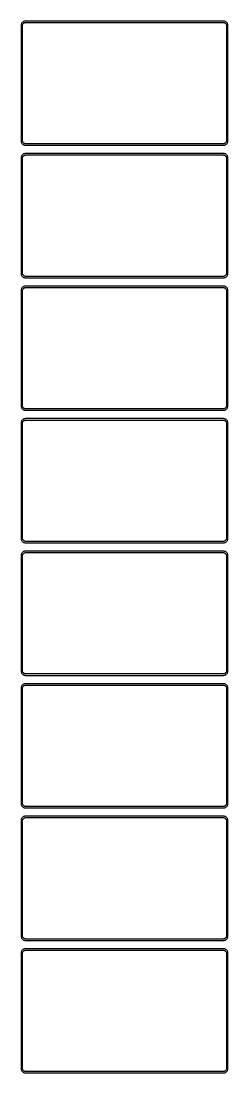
# Model space of a CAD drawing. Header units: metres. Extents: x -112 to 112, y 2093 to 4243.
# Drawn here: x -112 to 112, y 3101 to 4243 of the extents above; entities that cross this region are included whole.
import ezdxf

# ---------------------------------------------------------------- set-up
doc = ezdxf.new("R2010")
doc.units = ezdxf.units.M

msp = doc.modelspace()

# ---------------------------------------------------------------- linework, layer by layer
for p, q in [((-111.882, 4240.91), (-112.149, 4240.34)), ((-111.545, 4241.44), (-111.882, 4240.91)), ((-111.145, 4241.92), (-111.545, 4241.44)), ((-110.687, 4242.35), (-111.145, 4241.92)), ((-110.179, 4242.72), (-110.687, 4242.35)), ((-110.236, 4240.35), (-109.916, 4240.74)), ((-109.629, 4243.02), (-110.179, 4242.72)), ((-109.916, 4240.74), (-109.55, 4241.08)), ((-109.045, 4243.26), (-109.629, 4243.02)), ((-109.55, 4241.08), (-109.143, 4241.38)), ((-109.143, 4241.38), (-108.703, 4241.62)), ((-108.437, 4243.41), (-109.045, 4243.26)), ((-108.703, 4241.62), (-108.236, 4241.8)), ((-107.814, 4243.49), (-108.437, 4243.41)), ((-108.236, 4241.8), (-107.75, 4241.93)), ((107.814, 4243.49), (-107.814, 4243.49)), ((-107.75, 4241.93), (-107.251, 4241.99)), ((-107.251, 4241.99), (107.251, 4241.99)), ((107.251, 4241.99), (107.75, 4241.93)), ((107.75, 4241.93), (108.236, 4241.8)), ((108.437, 4243.41), (107.814, 4243.49)), ((108.236, 4241.8), (108.703, 4241.62)), ((109.045, 4243.26), (108.437, 4243.41)), ((108.703, 4241.62), (109.143, 4241.38)), ((109.629, 4243.02), (109.045, 4243.26)), ((109.143, 4241.38), (109.55, 4241.08)), ((109.55, 4241.08), (109.916, 4240.74)), ((110.179, 4242.72), (109.629, 4243.02)), ((109.916, 4240.74), (110.236, 4240.35)), ((110.687, 4242.35), (110.179, 4242.72)), ((111.145, 4241.92), (110.687, 4242.35)), ((111.545, 4241.44), (111.145, 4241.92)), ((111.882, 4240.91), (111.545, 4241.44)), ((112.149, 4240.34), (111.882, 4240.91)), ((-112.461, 4239.13), (-112.5, 4238.5)), ((-112.5, 4238.5), (-112.5, 4113.5)), ((-112.343, 4239.74), (-112.461, 4239.13)), ((-112.149, 4240.34), (-112.343, 4239.74)), ((-111, 4238), (-110.968, 4238.5)), ((-111, 4114), (-111, 4238)), ((-110.968, 4238.5), (-110.874, 4238.99)), ((-110.874, 4238.99), (-110.719, 4239.47)), ((-110.719, 4239.47), (-110.505, 4239.93)), ((-110.505, 4239.93), (-110.236, 4240.35)), ((110.236, 4240.35), (110.505, 4239.93)), ((110.505, 4239.93), (110.719, 4239.47)), ((110.719, 4239.47), (110.874, 4238.99)), ((110.874, 4238.99), (110.968, 4238.5)), ((110.968, 4238.5), (111, 4238)), ((111, 4238), (111, 4114)), ((112.343, 4239.74), (112.149, 4240.34)), ((112.461, 4239.13), (112.343, 4239.74)), ((112.5, 4238.5), (112.461, 4239.13)), ((112.5, 4113.5), (112.5, 4238.5)), ((-112.5, 4113.5), (-112.461, 4112.87)), ((-112.461, 4112.87), (-112.343, 4112.26)), ((-112.343, 4112.26), (-112.149, 4111.66)), ((-112.149, 4111.66), (-111.882, 4111.09)), ((-111.882, 4111.09), (-111.545, 4110.56)), ((-111.545, 4110.56), (-111.145, 4110.08)), ((-111.145, 4110.08), (-110.687, 4109.65)), ((-110.968, 4113.5), (-111, 4114)), ((-110.874, 4113.01), (-110.968, 4113.5)), ((-110.719, 4112.53), (-110.874, 4113.01)), ((-110.505, 4112.07), (-110.719, 4112.53)), ((-110.687, 4109.65), (-110.179, 4109.28)), ((-110.236, 4111.65), (-110.505, 4112.07)), ((-109.916, 4111.26), (-110.236, 4111.65)), ((-110.179, 4109.28), (-109.629, 4108.98)), ((-109.55, 4110.92), (-109.916, 4111.26)), ((-109.629, 4108.98), (-109.045, 4108.74)), ((-109.143, 4110.62), (-109.55, 4110.92)), ((-108.703, 4110.38), (-109.143, 4110.62)), ((-109.045, 4108.74), (-108.437, 4108.59)), ((-108.236, 4110.2), (-108.703, 4110.38)), ((-108.437, 4108.59), (-107.814, 4108.51)), ((-107.75, 4110.07), (-108.236, 4110.2)), ((-107.814, 4108.51), (107.814, 4108.51)), ((-107.251, 4110.01), (-107.75, 4110.07)), ((107.251, 4110.01), (-107.251, 4110.01)), ((107.75, 4110.07), (107.251, 4110.01)), ((108.236, 4110.2), (107.75, 4110.07)), ((107.814, 4108.51), (108.437, 4108.59)), ((108.703, 4110.38), (108.236, 4110.2)), ((108.437, 4108.59), (109.045, 4108.74)), ((109.143, 4110.62), (108.703, 4110.38)), ((109.045, 4108.74), (109.629, 4108.98)), ((109.55, 4110.92), (109.143, 4110.62)), ((109.916, 4111.26), (109.55, 4110.92)), ((109.629, 4108.98), (110.179, 4109.28)), ((110.236, 4111.65), (109.916, 4111.26)), ((110.179, 4109.28), (110.687, 4109.65)), ((110.505, 4112.07), (110.236, 4111.65)), ((110.719, 4112.53), (110.505, 4112.07)), ((110.687, 4109.65), (111.145, 4110.08)), ((110.874, 4113.01), (110.719, 4112.53)), ((110.968, 4113.5), (110.874, 4113.01)), ((111, 4114), (110.968, 4113.5)), ((111.145, 4110.08), (111.545, 4110.56)), ((111.545, 4110.56), (111.882, 4111.09)), ((111.882, 4111.09), (112.149, 4111.66)), ((112.149, 4111.66), (112.343, 4112.26)), ((112.343, 4112.26), (112.461, 4112.87)), ((112.461, 4112.87), (112.5, 4113.5)), ((-112.461, 4095.13), (-112.5, 4094.5)), ((-112.5, 4094.5), (-112.5, 3969.5)), ((-112.343, 4095.74), (-112.461, 4095.13)), ((-112.149, 4096.34), (-112.343, 4095.74)), ((-111.882, 4096.91), (-112.149, 4096.34)), ((-111.545, 4097.44), (-111.882, 4096.91)), ((-111.145, 4097.92), (-111.545, 4097.44)), ((-110.687, 4098.35), (-111.145, 4097.92)), ((-111, 4094), (-110.968, 4094.5)), ((-111, 3970), (-111, 4094)), ((-110.968, 4094.5), (-110.874, 4094.99)), ((-110.874, 4094.99), (-110.719, 4095.47)), ((-110.719, 4095.47), (-110.505, 4095.93)), ((-110.179, 4098.72), (-110.687, 4098.35)), ((-110.505, 4095.93), (-110.236, 4096.35)), ((-110.236, 4096.35), (-109.916, 4096.74)), ((-109.629, 4099.02), (-110.179, 4098.72)), ((-109.916, 4096.74), (-109.55, 4097.08)), ((-109.045, 4099.26), (-109.629, 4099.02)), ((-109.55, 4097.08), (-109.143, 4097.38)), ((-109.143, 4097.38), (-108.703, 4097.62)), ((-108.437, 4099.41), (-109.045, 4099.26)), ((-108.703, 4097.62), (-108.236, 4097.8)), ((-107.814, 4099.49), (-108.437, 4099.41)), ((-108.236, 4097.8), (-107.75, 4097.93)), ((107.814, 4099.49), (-107.814, 4099.49)), ((-107.75, 4097.93), (-107.251, 4097.99)), ((-107.251, 4097.99), (107.251, 4097.99)), ((107.251, 4097.99), (107.75, 4097.93)), ((107.75, 4097.93), (108.236, 4097.8)), ((108.437, 4099.41), (107.814, 4099.49)), ((108.236, 4097.8), (108.703, 4097.62)), ((109.045, 4099.26), (108.437, 4099.41)), ((108.703, 4097.62), (109.143, 4097.38)), ((109.629, 4099.02), (109.045, 4099.26)), ((109.143, 4097.38), (109.55, 4097.08)), ((109.55, 4097.08), (109.916, 4096.74)), ((110.179, 4098.72), (109.629, 4099.02)), ((109.916, 4096.74), (110.236, 4096.35)), ((110.687, 4098.35), (110.179, 4098.72)), ((110.236, 4096.35), (110.505, 4095.93)), ((110.505, 4095.93), (110.719, 4095.47)), ((111.145, 4097.92), (110.687, 4098.35)), ((110.719, 4095.47), (110.874, 4094.99)), ((110.874, 4094.99), (110.968, 4094.5)), ((110.968, 4094.5), (111, 4094)), ((111, 4094), (111, 3970)), ((111.545, 4097.44), (111.145, 4097.92)), ((111.882, 4096.91), (111.545, 4097.44)), ((112.149, 4096.34), (111.882, 4096.91)), ((112.343, 4095.74), (112.149, 4096.34)), ((112.461, 4095.13), (112.343, 4095.74)), ((112.5, 4094.5), (112.461, 4095.13)), ((112.5, 3969.5), (112.5, 4094.5)), ((-112.5, 3969.5), (-112.461, 3968.87)), ((-112.461, 3968.87), (-112.343, 3968.26)), ((-112.343, 3968.26), (-112.149, 3967.66)), ((-112.149, 3967.66), (-111.882, 3967.09)), ((-111.882, 3967.09), (-111.545, 3966.56)), ((-111.545, 3966.56), (-111.145, 3966.08)), ((-110.968, 3969.5), (-111, 3970)), ((-110.874, 3969.01), (-110.968, 3969.5)), ((-110.719, 3968.53), (-110.874, 3969.01)), ((-110.505, 3968.07), (-110.719, 3968.53)), ((-110.236, 3967.65), (-110.505, 3968.07)), ((-109.916, 3967.26), (-110.236, 3967.65)), ((-109.55, 3966.92), (-109.916, 3967.26)), ((-109.143, 3966.62), (-109.55, 3966.92)), ((-108.703, 3966.38), (-109.143, 3966.62)), ((-108.236, 3966.2), (-108.703, 3966.38)), ((-107.75, 3966.07), (-108.236, 3966.2)), ((108.236, 3966.2), (107.75, 3966.07)), ((108.703, 3966.38), (108.236, 3966.2)), ((109.143, 3966.62), (108.703, 3966.38)), ((109.55, 3966.92), (109.143, 3966.62)), ((109.916, 3967.26), (109.55, 3966.92)), ((110.236, 3967.65), (109.916, 3967.26)), ((110.505, 3968.07), (110.236, 3967.65)), ((110.719, 3968.53), (110.505, 3968.07)), ((110.874, 3969.01), (110.719, 3968.53)), ((110.968, 3969.5), (110.874, 3969.01)), ((111, 3970), (110.968, 3969.5)), ((111.145, 3966.08), (111.545, 3966.56)), ((111.545, 3966.56), (111.882, 3967.09)), ((111.882, 3967.09), (112.149, 3967.66)), ((112.149, 3967.66), (112.343, 3968.26)), ((112.343, 3968.26), (112.461, 3968.87)), ((112.461, 3968.87), (112.5, 3969.5)), ((-111.145, 3966.08), (-110.687, 3965.65)), ((-110.687, 3965.65), (-110.179, 3965.28)), ((-110.179, 3954.72), (-110.687, 3954.35)), ((-110.179, 3965.28), (-109.629, 3964.98)), ((-109.629, 3955.02), (-110.179, 3954.72)), ((-109.629, 3964.98), (-109.045, 3964.74)), ((-109.045, 3955.26), (-109.629, 3955.02)), ((-109.045, 3964.74), (-108.437, 3964.59)), ((-108.437, 3955.41), (-109.045, 3955.26)), ((-108.437, 3964.59), (-107.814, 3964.51)), ((-107.814, 3955.49), (-108.437, 3955.41)), ((-107.814, 3964.51), (107.814, 3964.51)), ((107.814, 3955.49), (-107.814, 3955.49)), ((-107.251, 3966.01), (-107.75, 3966.07)), ((107.251, 3966.01), (-107.251, 3966.01)), ((107.75, 3966.07), (107.251, 3966.01)), ((107.814, 3964.51), (108.437, 3964.59)), ((108.437, 3955.41), (107.814, 3955.49)), ((108.437, 3964.59), (109.045, 3964.74)), ((109.045, 3955.26), (108.437, 3955.41)), ((109.045, 3964.74), (109.629, 3964.98)), ((109.629, 3955.02), (109.045, 3955.26)), ((109.629, 3964.98), (110.179, 3965.28)), ((110.179, 3954.72), (109.629, 3955.02)), ((110.179, 3965.28), (110.687, 3965.65)), ((110.687, 3954.35), (110.179, 3954.72)), ((110.687, 3965.65), (111.145, 3966.08)), ((-112.461, 3951.13), (-112.5, 3950.5)), ((-112.5, 3950.5), (-112.5, 3825.5)), ((-112.343, 3951.74), (-112.461, 3951.13)), ((-112.149, 3952.34), (-112.343, 3951.74)), ((-111.882, 3952.91), (-112.149, 3952.34)), ((-111.545, 3953.44), (-111.882, 3952.91)), ((-111.145, 3953.92), (-111.545, 3953.44)), ((-110.687, 3954.35), (-111.145, 3953.92)), ((-111, 3950), (-110.968, 3950.5)), ((-111, 3826), (-111, 3950)), ((-110.968, 3950.5), (-110.874, 3950.99)), ((-110.874, 3950.99), (-110.719, 3951.47)), ((-110.719, 3951.47), (-110.505, 3951.93)), ((-110.505, 3951.93), (-110.236, 3952.35)), ((-110.236, 3952.35), (-109.916, 3952.74)), ((-109.916, 3952.74), (-109.55, 3953.08)), ((-109.55, 3953.08), (-109.143, 3953.38)), ((-109.143, 3953.38), (-108.703, 3953.62)), ((-108.703, 3953.62), (-108.236, 3953.8)), ((-108.236, 3953.8), (-107.75, 3953.93)), ((-107.75, 3953.93), (-107.251, 3953.99)), ((-107.251, 3953.99), (107.251, 3953.99)), ((107.251, 3953.99), (107.75, 3953.93)), ((107.75, 3953.93), (108.236, 3953.8)), ((108.236, 3953.8), (108.703, 3953.62)), ((108.703, 3953.62), (109.143, 3953.38)), ((109.143, 3953.38), (109.55, 3953.08)), ((109.55, 3953.08), (109.916, 3952.74)), ((109.916, 3952.74), (110.236, 3952.35)), ((110.236, 3952.35), (110.505, 3951.93)), ((110.505, 3951.93), (110.719, 3951.47)), ((111.145, 3953.92), (110.687, 3954.35)), ((110.719, 3951.47), (110.874, 3950.99)), ((110.874, 3950.99), (110.968, 3950.5)), ((110.968, 3950.5), (111, 3950)), ((111, 3950), (111, 3826)), ((111.545, 3953.44), (111.145, 3953.92)), ((111.882, 3952.91), (111.545, 3953.44)), ((112.149, 3952.34), (111.882, 3952.91)), ((112.343, 3951.74), (112.149, 3952.34)), ((112.461, 3951.13), (112.343, 3951.74)), ((112.5, 3950.5), (112.461, 3951.13)), ((112.5, 3825.5), (112.5, 3950.5)), ((-112.5, 3825.5), (-112.461, 3824.87)), ((-112.461, 3824.87), (-112.343, 3824.26)), ((-112.343, 3824.26), (-112.149, 3823.66)), ((-112.149, 3823.66), (-111.882, 3823.09)), ((-111.882, 3823.09), (-111.545, 3822.56)), ((-111.545, 3822.56), (-111.145, 3822.08)), ((-111.145, 3822.08), (-110.687, 3821.65)), ((-110.968, 3825.5), (-111, 3826)), ((-110.874, 3825.01), (-110.968, 3825.5)), ((-110.719, 3824.53), (-110.874, 3825.01)), ((-110.505, 3824.07), (-110.719, 3824.53)), ((-110.687, 3821.65), (-110.179, 3821.28)), ((-110.236, 3823.65), (-110.505, 3824.07)), ((-109.916, 3823.26), (-110.236, 3823.65)), ((-110.179, 3821.28), (-109.629, 3820.98)), ((-109.55, 3822.92), (-109.916, 3823.26)), ((-109.629, 3820.98), (-109.045, 3820.74)), ((-109.143, 3822.62), (-109.55, 3822.92)), ((-108.703, 3822.38), (-109.143, 3822.62)), ((-109.045, 3820.74), (-108.437, 3820.59)), ((-108.236, 3822.2), (-108.703, 3822.38)), ((-108.437, 3820.59), (-107.814, 3820.51)), ((-107.75, 3822.07), (-108.236, 3822.2)), ((-107.814, 3820.51), (107.814, 3820.51)), ((-107.251, 3822.01), (-107.75, 3822.07)), ((107.251, 3822.01), (-107.251, 3822.01)), ((107.75, 3822.07), (107.251, 3822.01)), ((108.236, 3822.2), (107.75, 3822.07)), ((107.814, 3820.51), (108.437, 3820.59)), ((108.703, 3822.38), (108.236, 3822.2)), ((108.437, 3820.59), (109.045, 3820.74)), ((109.143, 3822.62), (108.703, 3822.38)), ((109.045, 3820.74), (109.629, 3820.98)), ((109.55, 3822.92), (109.143, 3822.62)), ((109.916, 3823.26), (109.55, 3822.92)), ((109.629, 3820.98), (110.179, 3821.28)), ((110.236, 3823.65), (109.916, 3823.26)), ((110.179, 3821.28), (110.687, 3821.65)), ((110.505, 3824.07), (110.236, 3823.65)), ((110.719, 3824.53), (110.505, 3824.07)), ((110.687, 3821.65), (111.145, 3822.08)), ((110.874, 3825.01), (110.719, 3824.53)), ((110.968, 3825.5), (110.874, 3825.01)), ((111, 3826), (110.968, 3825.5)), ((111.145, 3822.08), (111.545, 3822.56)), ((111.545, 3822.56), (111.882, 3823.09)), ((111.882, 3823.09), (112.149, 3823.66)), ((112.149, 3823.66), (112.343, 3824.26)), ((112.343, 3824.26), (112.461, 3824.87)), ((112.461, 3824.87), (112.5, 3825.5)), ((-112.461, 3807.13), (-112.5, 3806.5)), ((-112.5, 3806.5), (-112.5, 3681.5)), ((-112.343, 3807.74), (-112.461, 3807.13)), ((-112.149, 3808.34), (-112.343, 3807.74)), ((-111.882, 3808.91), (-112.149, 3808.34)), ((-111.545, 3809.44), (-111.882, 3808.91)), ((-111.145, 3809.92), (-111.545, 3809.44)), ((-110.687, 3810.35), (-111.145, 3809.92)), ((-111, 3806), (-110.968, 3806.5)), ((-110.968, 3806.5), (-110.874, 3806.99)), ((-110.874, 3806.99), (-110.719, 3807.47)), ((-110.719, 3807.47), (-110.505, 3807.93)), ((-110.179, 3810.72), (-110.687, 3810.35)), ((-110.505, 3807.93), (-110.236, 3808.35)), ((-110.236, 3808.35), (-109.916, 3808.74)), ((-109.629, 3811.02), (-110.179, 3810.72)), ((-109.916, 3808.74), (-109.55, 3809.08)), ((-109.045, 3811.26), (-109.629, 3811.02)), ((-109.55, 3809.08), (-109.143, 3809.38)), ((-109.143, 3809.38), (-108.703, 3809.62)), ((-108.437, 3811.41), (-109.045, 3811.26)), ((-108.703, 3809.62), (-108.236, 3809.8)), ((-107.814, 3811.49), (-108.437, 3811.41)), ((-108.236, 3809.8), (-107.75, 3809.93)), ((107.814, 3811.49), (-107.814, 3811.49)), ((-107.75, 3809.93), (-107.251, 3809.99)), ((-107.251, 3809.99), (107.251, 3809.99)), ((107.251, 3809.99), (107.75, 3809.93)), ((107.75, 3809.93), (108.236, 3809.8)), ((108.437, 3811.41), (107.814, 3811.49)), ((108.236, 3809.8), (108.703, 3809.62)), ((109.045, 3811.26), (108.437, 3811.41)), ((108.703, 3809.62), (109.143, 3809.38)), ((109.629, 3811.02), (109.045, 3811.26)), ((109.143, 3809.38), (109.55, 3809.08)), ((109.55, 3809.08), (109.916, 3808.74)), ((110.179, 3810.72), (109.629, 3811.02)), ((109.916, 3808.74), (110.236, 3808.35)), ((110.687, 3810.35), (110.179, 3810.72)), ((110.236, 3808.35), (110.505, 3807.93)), ((110.505, 3807.93), (110.719, 3807.47)), ((111.145, 3809.92), (110.687, 3810.35)), ((110.719, 3807.47), (110.874, 3806.99)), ((110.874, 3806.99), (110.968, 3806.5)), ((110.968, 3806.5), (111, 3806)), ((111.545, 3809.44), (111.145, 3809.92)), ((111.882, 3808.91), (111.545, 3809.44)), ((112.149, 3808.34), (111.882, 3808.91)), ((112.343, 3807.74), (112.149, 3808.34)), ((112.461, 3807.13), (112.343, 3807.74)), ((112.5, 3806.5), (112.461, 3807.13)), ((112.5, 3681.5), (112.5, 3806.5)), ((-111, 3682), (-111, 3806)), ((111, 3806), (111, 3682)), ((-112.5, 3681.5), (-112.461, 3680.87)), ((-112.461, 3680.87), (-112.343, 3680.26)), ((-110.968, 3681.5), (-111, 3682)), ((-110.874, 3681.01), (-110.968, 3681.5)), ((-110.719, 3680.53), (-110.874, 3681.01)), ((-110.505, 3680.07), (-110.719, 3680.53)), ((110.719, 3680.53), (110.505, 3680.07)), ((110.874, 3681.01), (110.719, 3680.53)), ((110.968, 3681.5), (110.874, 3681.01)), ((111, 3682), (110.968, 3681.5)), ((112.343, 3680.26), (112.461, 3680.87)), ((112.461, 3680.87), (112.5, 3681.5)), ((-112.343, 3680.26), (-112.149, 3679.66)), ((-112.149, 3679.66), (-111.882, 3679.09)), ((-111.882, 3679.09), (-111.545, 3678.56)), ((-111.545, 3678.56), (-111.145, 3678.08)), ((-111.145, 3678.08), (-110.687, 3677.65)), ((-110.687, 3677.65), (-110.179, 3677.28)), ((-110.236, 3679.65), (-110.505, 3680.07)), ((-109.916, 3679.26), (-110.236, 3679.65)), ((-110.179, 3677.28), (-109.629, 3676.98)), ((-109.55, 3678.92), (-109.916, 3679.26)), ((-109.629, 3676.98), (-109.045, 3676.74)), ((-109.143, 3678.62), (-109.55, 3678.92)), ((-108.703, 3678.38), (-109.143, 3678.62)), ((-109.045, 3676.74), (-108.437, 3676.59)), ((-108.236, 3678.2), (-108.703, 3678.38)), ((-108.437, 3676.59), (-107.814, 3676.51)), ((-107.75, 3678.07), (-108.236, 3678.2)), ((-107.814, 3676.51), (107.814, 3676.51)), ((-107.251, 3678.01), (-107.75, 3678.07)), ((107.251, 3678.01), (-107.251, 3678.01)), ((107.75, 3678.07), (107.251, 3678.01)), ((108.236, 3678.2), (107.75, 3678.07)), ((107.814, 3676.51), (108.437, 3676.59)), ((108.703, 3678.38), (108.236, 3678.2)), ((108.437, 3676.59), (109.045, 3676.74)), ((109.143, 3678.62), (108.703, 3678.38)), ((109.045, 3676.74), (109.629, 3676.98)), ((109.55, 3678.92), (109.143, 3678.62)), ((109.916, 3679.26), (109.55, 3678.92)), ((109.629, 3676.98), (110.179, 3677.28)), ((110.236, 3679.65), (109.916, 3679.26)), ((110.179, 3677.28), (110.687, 3677.65)), ((110.505, 3680.07), (110.236, 3679.65)), ((110.687, 3677.65), (111.145, 3678.08)), ((111.145, 3678.08), (111.545, 3678.56)), ((111.545, 3678.56), (111.882, 3679.09)), ((111.882, 3679.09), (112.149, 3679.66)), ((112.149, 3679.66), (112.343, 3680.26)), ((-112.461, 3663.13), (-112.5, 3662.5)), ((-112.5, 3662.5), (-112.5, 3537.5)), ((-112.343, 3663.74), (-112.461, 3663.13)), ((-112.149, 3664.34), (-112.343, 3663.74)), ((-111.882, 3664.91), (-112.149, 3664.34)), ((-111.545, 3665.44), (-111.882, 3664.91)), ((-111.145, 3665.92), (-111.545, 3665.44)), ((-110.687, 3666.35), (-111.145, 3665.92)), ((-111, 3662), (-110.968, 3662.5)), ((-111, 3538), (-111, 3662)), ((-110.968, 3662.5), (-110.874, 3662.99)), ((-110.874, 3662.99), (-110.719, 3663.47)), ((-110.719, 3663.47), (-110.505, 3663.93)), ((-110.179, 3666.72), (-110.687, 3666.35)), ((-110.505, 3663.93), (-110.236, 3664.35)), ((-110.236, 3664.35), (-109.916, 3664.74)), ((-109.629, 3667.02), (-110.179, 3666.72)), ((-109.916, 3664.74), (-109.55, 3665.08)), ((-109.045, 3667.26), (-109.629, 3667.02)), ((-109.55, 3665.08), (-109.143, 3665.38)), ((-109.143, 3665.38), (-108.703, 3665.62)), ((-108.437, 3667.41), (-109.045, 3667.26)), ((-108.703, 3665.62), (-108.236, 3665.8)), ((-107.814, 3667.49), (-108.437, 3667.41)), ((-108.236, 3665.8), (-107.75, 3665.93)), ((107.814, 3667.49), (-107.814, 3667.49)), ((-107.75, 3665.93), (-107.251, 3665.99)), ((-107.251, 3665.99), (107.251, 3665.99)), ((107.251, 3665.99), (107.75, 3665.93)), ((107.75, 3665.93), (108.236, 3665.8)), ((108.437, 3667.41), (107.814, 3667.49)), ((108.236, 3665.8), (108.703, 3665.62)), ((109.045, 3667.26), (108.437, 3667.41)), ((108.703, 3665.62), (109.143, 3665.38)), ((109.629, 3667.02), (109.045, 3667.26)), ((109.143, 3665.38), (109.55, 3665.08)), ((109.55, 3665.08), (109.916, 3664.74)), ((110.179, 3666.72), (109.629, 3667.02)), ((109.916, 3664.74), (110.236, 3664.35)), ((110.687, 3666.35), (110.179, 3666.72)), ((110.236, 3664.35), (110.505, 3663.93)), ((110.505, 3663.93), (110.719, 3663.47)), ((111.145, 3665.92), (110.687, 3666.35)), ((110.719, 3663.47), (110.874, 3662.99)), ((110.874, 3662.99), (110.968, 3662.5)), ((110.968, 3662.5), (111, 3662)), ((111, 3662), (111, 3538)), ((111.545, 3665.44), (111.145, 3665.92)), ((111.882, 3664.91), (111.545, 3665.44)), ((112.149, 3664.34), (111.882, 3664.91)), ((112.343, 3663.74), (112.149, 3664.34)), ((112.461, 3663.13), (112.343, 3663.74)), ((112.5, 3662.5), (112.461, 3663.13)), ((112.5, 3537.5), (112.5, 3662.5)), ((-112.5, 3537.5), (-112.461, 3536.87)), ((-112.461, 3536.87), (-112.343, 3536.26)), ((-112.343, 3536.26), (-112.149, 3535.66)), ((-112.149, 3535.66), (-111.882, 3535.09)), ((-111.882, 3535.09), (-111.545, 3534.56)), ((-111.545, 3534.56), (-111.145, 3534.08)), ((-111.145, 3534.08), (-110.687, 3533.65)), ((-110.968, 3537.5), (-111, 3538)), ((-110.874, 3537.01), (-110.968, 3537.5)), ((-110.719, 3536.53), (-110.874, 3537.01)), ((-110.505, 3536.07), (-110.719, 3536.53)), ((-110.687, 3533.65), (-110.179, 3533.28)), ((-110.236, 3535.65), (-110.505, 3536.07)), ((-109.916, 3535.26), (-110.236, 3535.65)), ((-110.179, 3533.28), (-109.629, 3532.98)), ((-109.55, 3534.92), (-109.916, 3535.26)), ((-109.629, 3532.98), (-109.045, 3532.74)), ((-109.143, 3534.62), (-109.55, 3534.92)), ((-108.703, 3534.38), (-109.143, 3534.62)), ((-109.045, 3532.74), (-108.437, 3532.59)), ((-108.236, 3534.2), (-108.703, 3534.38)), ((-108.437, 3532.59), (-107.814, 3532.51)), ((-107.75, 3534.07), (-108.236, 3534.2)), ((-107.814, 3532.51), (107.814, 3532.51)), ((-107.251, 3534.01), (-107.75, 3534.07)), ((107.251, 3534.01), (-107.251, 3534.01)), ((107.75, 3534.07), (107.251, 3534.01)), ((108.236, 3534.2), (107.75, 3534.07)), ((107.814, 3532.51), (108.437, 3532.59)), ((108.703, 3534.38), (108.236, 3534.2)), ((108.437, 3532.59), (109.045, 3532.74)), ((109.143, 3534.62), (108.703, 3534.38)), ((109.045, 3532.74), (109.629, 3532.98)), ((109.55, 3534.92), (109.143, 3534.62)), ((109.916, 3535.26), (109.55, 3534.92)), ((109.629, 3532.98), (110.179, 3533.28)), ((110.236, 3535.65), (109.916, 3535.26)), ((110.179, 3533.28), (110.687, 3533.65)), ((110.505, 3536.07), (110.236, 3535.65)), ((110.719, 3536.53), (110.505, 3536.07)), ((110.687, 3533.65), (111.145, 3534.08)), ((110.874, 3537.01), (110.719, 3536.53)), ((110.968, 3537.5), (110.874, 3537.01)), ((111, 3538), (110.968, 3537.5)), ((111.145, 3534.08), (111.545, 3534.56)), ((111.545, 3534.56), (111.882, 3535.09)), ((111.882, 3535.09), (112.149, 3535.66)), ((112.149, 3535.66), (112.343, 3536.26)), ((112.343, 3536.26), (112.461, 3536.87)), ((112.461, 3536.87), (112.5, 3537.5)), ((-111.882, 3520.91), (-112.149, 3520.34)), ((-111.545, 3521.44), (-111.882, 3520.91)), ((-111.145, 3521.92), (-111.545, 3521.44)), ((-110.687, 3522.35), (-111.145, 3521.92)), ((-110.179, 3522.72), (-110.687, 3522.35)), ((-110.236, 3520.35), (-109.916, 3520.74)), ((-109.629, 3523.02), (-110.179, 3522.72)), ((-109.916, 3520.74), (-109.55, 3521.08)), ((-109.045, 3523.26), (-109.629, 3523.02)), ((-109.55, 3521.08), (-109.143, 3521.38)), ((-109.143, 3521.38), (-108.703, 3521.62)), ((-108.437, 3523.41), (-109.045, 3523.26)), ((-108.703, 3521.62), (-108.236, 3521.8)), ((-107.814, 3523.49), (-108.437, 3523.41)), ((-108.236, 3521.8), (-107.75, 3521.93)), ((107.814, 3523.49), (-107.814, 3523.49)), ((-107.75, 3521.93), (-107.251, 3521.99)), ((-107.251, 3521.99), (107.251, 3521.99)), ((107.251, 3521.99), (107.75, 3521.93)), ((107.75, 3521.93), (108.236, 3521.8)), ((108.437, 3523.41), (107.814, 3523.49)), ((108.236, 3521.8), (108.703, 3521.62)), ((109.045, 3523.26), (108.437, 3523.41)), ((108.703, 3521.62), (109.143, 3521.38)), ((109.629, 3523.02), (109.045, 3523.26)), ((109.143, 3521.38), (109.55, 3521.08)), ((109.55, 3521.08), (109.916, 3520.74)), ((110.179, 3522.72), (109.629, 3523.02)), ((109.916, 3520.74), (110.236, 3520.35)), ((110.687, 3522.35), (110.179, 3522.72)), ((111.145, 3521.92), (110.687, 3522.35)), ((111.545, 3521.44), (111.145, 3521.92)), ((111.882, 3520.91), (111.545, 3521.44)), ((112.149, 3520.34), (111.882, 3520.91)), ((-112.461, 3519.13), (-112.5, 3518.5)), ((-112.5, 3518.5), (-112.5, 3393.5)), ((-112.343, 3519.74), (-112.461, 3519.13)), ((-112.149, 3520.34), (-112.343, 3519.74)), ((-111, 3518), (-110.968, 3518.5)), ((-111, 3394), (-111, 3518)), ((-110.968, 3518.5), (-110.874, 3518.99)), ((-110.874, 3518.99), (-110.719, 3519.47)), ((-110.719, 3519.47), (-110.505, 3519.93)), ((-110.505, 3519.93), (-110.236, 3520.35)), ((110.236, 3520.35), (110.505, 3519.93)), ((110.505, 3519.93), (110.719, 3519.47)), ((110.719, 3519.47), (110.874, 3518.99)), ((110.874, 3518.99), (110.968, 3518.5)), ((110.968, 3518.5), (111, 3518)), ((111, 3518), (111, 3394)), ((112.343, 3519.74), (112.149, 3520.34)), ((112.461, 3519.13), (112.343, 3519.74)), ((112.5, 3518.5), (112.461, 3519.13)), ((112.5, 3393.5), (112.5, 3518.5)), ((-112.5, 3393.5), (-112.461, 3392.87)), ((-112.461, 3392.87), (-112.343, 3392.26)), ((-112.343, 3392.26), (-112.149, 3391.66)), ((-112.149, 3391.66), (-111.882, 3391.09)), ((-111.882, 3391.09), (-111.545, 3390.56)), ((-111.545, 3390.56), (-111.145, 3390.08)), ((-111.145, 3390.08), (-110.687, 3389.65)), ((-110.968, 3393.5), (-111, 3394)), ((-110.874, 3393.01), (-110.968, 3393.5)), ((-110.719, 3392.53), (-110.874, 3393.01)), ((-110.505, 3392.07), (-110.719, 3392.53)), ((-110.687, 3389.65), (-110.179, 3389.28)), ((-110.236, 3391.65), (-110.505, 3392.07)), ((-109.916, 3391.26), (-110.236, 3391.65)), ((-110.179, 3389.28), (-109.629, 3388.98)), ((-109.55, 3390.92), (-109.916, 3391.26)), ((-109.629, 3388.98), (-109.045, 3388.74)), ((-109.143, 3390.62), (-109.55, 3390.92)), ((-108.703, 3390.38), (-109.143, 3390.62)), ((-109.045, 3388.74), (-108.437, 3388.59)), ((-108.236, 3390.2), (-108.703, 3390.38)), ((-108.437, 3388.59), (-107.814, 3388.51)), ((-107.75, 3390.07), (-108.236, 3390.2)), ((-107.814, 3388.51), (107.814, 3388.51)), ((-107.251, 3390.01), (-107.75, 3390.07)), ((107.251, 3390.01), (-107.251, 3390.01)), ((107.75, 3390.07), (107.251, 3390.01)), ((108.236, 3390.2), (107.75, 3390.07)), ((107.814, 3388.51), (108.437, 3388.59)), ((108.703, 3390.38), (108.236, 3390.2)), ((108.437, 3388.59), (109.045, 3388.74)), ((109.143, 3390.62), (108.703, 3390.38)), ((109.045, 3388.74), (109.629, 3388.98)), ((109.55, 3390.92), (109.143, 3390.62)), ((109.916, 3391.26), (109.55, 3390.92)), ((109.629, 3388.98), (110.179, 3389.28)), ((110.236, 3391.65), (109.916, 3391.26)), ((110.179, 3389.28), (110.687, 3389.65)), ((110.505, 3392.07), (110.236, 3391.65)), ((110.719, 3392.53), (110.505, 3392.07)), ((110.687, 3389.65), (111.145, 3390.08)), ((110.874, 3393.01), (110.719, 3392.53)), ((110.968, 3393.5), (110.874, 3393.01)), ((111, 3394), (110.968, 3393.5)), ((111.145, 3390.08), (111.545, 3390.56)), ((111.545, 3390.56), (111.882, 3391.09)), ((111.882, 3391.09), (112.149, 3391.66)), ((112.149, 3391.66), (112.343, 3392.26)), ((112.343, 3392.26), (112.461, 3392.87)), ((112.461, 3392.87), (112.5, 3393.5)), ((-112.461, 3375.13), (-112.5, 3374.5)), ((-112.5, 3374.5), (-112.5, 3249.5)), ((-112.343, 3375.74), (-112.461, 3375.13)), ((-112.149, 3376.34), (-112.343, 3375.74)), ((-111.882, 3376.91), (-112.149, 3376.34)), ((-111.545, 3377.44), (-111.882, 3376.91)), ((-111.145, 3377.92), (-111.545, 3377.44)), ((-110.687, 3378.35), (-111.145, 3377.92)), ((-111, 3374), (-110.968, 3374.5)), ((-111, 3250), (-111, 3374)), ((-110.968, 3374.5), (-110.874, 3374.99)), ((-110.874, 3374.99), (-110.719, 3375.47)), ((-110.719, 3375.47), (-110.505, 3375.93)), ((-110.179, 3378.72), (-110.687, 3378.35)), ((-110.505, 3375.93), (-110.236, 3376.35)), ((-110.236, 3376.35), (-109.916, 3376.74)), ((-109.629, 3379.02), (-110.179, 3378.72)), ((-109.916, 3376.74), (-109.55, 3377.08)), ((-109.045, 3379.26), (-109.629, 3379.02)), ((-109.55, 3377.08), (-109.143, 3377.38)), ((-109.143, 3377.38), (-108.703, 3377.62)), ((-108.437, 3379.41), (-109.045, 3379.26)), ((-108.703, 3377.62), (-108.236, 3377.8)), ((-107.814, 3379.49), (-108.437, 3379.41)), ((-108.236, 3377.8), (-107.75, 3377.93)), ((107.814, 3379.49), (-107.814, 3379.49)), ((-107.75, 3377.93), (-107.251, 3377.99)), ((-107.251, 3377.99), (107.251, 3377.99)), ((107.251, 3377.99), (107.75, 3377.93)), ((107.75, 3377.93), (108.236, 3377.8)), ((108.437, 3379.41), (107.814, 3379.49)), ((108.236, 3377.8), (108.703, 3377.62)), ((109.045, 3379.26), (108.437, 3379.41)), ((108.703, 3377.62), (109.143, 3377.38)), ((109.629, 3379.02), (109.045, 3379.26)), ((109.143, 3377.38), (109.55, 3377.08)), ((109.55, 3377.08), (109.916, 3376.74)), ((110.179, 3378.72), (109.629, 3379.02)), ((109.916, 3376.74), (110.236, 3376.35)), ((110.687, 3378.35), (110.179, 3378.72)), ((110.236, 3376.35), (110.505, 3375.93)), ((110.505, 3375.93), (110.719, 3375.47)), ((111.145, 3377.92), (110.687, 3378.35)), ((110.719, 3375.47), (110.874, 3374.99)), ((110.874, 3374.99), (110.968, 3374.5)), ((110.968, 3374.5), (111, 3374)), ((111, 3374), (111, 3250)), ((111.545, 3377.44), (111.145, 3377.92)), ((111.882, 3376.91), (111.545, 3377.44)), ((112.149, 3376.34), (111.882, 3376.91)), ((112.343, 3375.74), (112.149, 3376.34)), ((112.461, 3375.13), (112.343, 3375.74)), ((112.5, 3374.5), (112.461, 3375.13)), ((112.5, 3249.5), (112.5, 3374.5)), ((-112.5, 3249.5), (-112.461, 3248.87)), ((-112.461, 3248.87), (-112.343, 3248.26)), ((-112.343, 3248.26), (-112.149, 3247.66)), ((-112.149, 3247.66), (-111.882, 3247.09)), ((-111.882, 3247.09), (-111.545, 3246.56)), ((-111.545, 3246.56), (-111.145, 3246.08)), ((-111.145, 3246.08), (-110.687, 3245.65)), ((-110.968, 3249.5), (-111, 3250)), ((-110.874, 3249.01), (-110.968, 3249.5)), ((-110.719, 3248.53), (-110.874, 3249.01)), ((-110.505, 3248.07), (-110.719, 3248.53)), ((-110.236, 3247.65), (-110.505, 3248.07)), ((-109.916, 3247.26), (-110.236, 3247.65)), ((-109.55, 3246.92), (-109.916, 3247.26)), ((-109.143, 3246.62), (-109.55, 3246.92)), ((-108.703, 3246.38), (-109.143, 3246.62)), ((-108.236, 3246.2), (-108.703, 3246.38)), ((-107.75, 3246.07), (-108.236, 3246.2)), ((-107.251, 3246.01), (-107.75, 3246.07)), ((107.75, 3246.07), (107.251, 3246.01)), ((108.236, 3246.2), (107.75, 3246.07)), ((108.703, 3246.38), (108.236, 3246.2)), ((109.143, 3246.62), (108.703, 3246.38)), ((109.55, 3246.92), (109.143, 3246.62)), ((109.916, 3247.26), (109.55, 3246.92)), ((110.236, 3247.65), (109.916, 3247.26)), ((110.505, 3248.07), (110.236, 3247.65)), ((110.719, 3248.53), (110.505, 3248.07)), ((110.687, 3245.65), (111.145, 3246.08)), ((110.874, 3249.01), (110.719, 3248.53)), ((110.968, 3249.5), (110.874, 3249.01)), ((111, 3250), (110.968, 3249.5)), ((111.145, 3246.08), (111.545, 3246.56)), ((111.545, 3246.56), (111.882, 3247.09)), ((111.882, 3247.09), (112.149, 3247.66)), ((112.149, 3247.66), (112.343, 3248.26)), ((112.343, 3248.26), (112.461, 3248.87)), ((112.461, 3248.87), (112.5, 3249.5)), ((-110.687, 3245.65), (-110.179, 3245.28)), ((-110.179, 3234.72), (-110.687, 3234.35)), ((-110.179, 3245.28), (-109.629, 3244.98)), ((-109.629, 3235.02), (-110.179, 3234.72)), ((-109.629, 3244.98), (-109.045, 3244.74)), ((-109.045, 3235.26), (-109.629, 3235.02)), ((-109.045, 3244.74), (-108.437, 3244.59)), ((-108.437, 3235.41), (-109.045, 3235.26)), ((-108.437, 3244.59), (-107.814, 3244.51)), ((-107.814, 3235.49), (-108.437, 3235.41)), ((-107.814, 3244.51), (107.814, 3244.51)), ((107.814, 3235.49), (-107.814, 3235.49)), ((107.251, 3246.01), (-107.251, 3246.01)), ((107.814, 3244.51), (108.437, 3244.59)), ((108.437, 3235.41), (107.814, 3235.49)), ((108.437, 3244.59), (109.045, 3244.74)), ((109.045, 3235.26), (108.437, 3235.41)), ((109.045, 3244.74), (109.629, 3244.98)), ((109.629, 3235.02), (109.045, 3235.26)), ((109.629, 3244.98), (110.179, 3245.28)), ((110.179, 3234.72), (109.629, 3235.02)), ((110.179, 3245.28), (110.687, 3245.65)), ((110.687, 3234.35), (110.179, 3234.72)), ((-112.461, 3231.13), (-112.5, 3230.5)), ((-112.5, 3230.5), (-112.5, 3105.5)), ((-112.343, 3231.74), (-112.461, 3231.13)), ((-112.149, 3232.34), (-112.343, 3231.74)), ((-111.882, 3232.91), (-112.149, 3232.34)), ((-111.545, 3233.44), (-111.882, 3232.91)), ((-111.145, 3233.92), (-111.545, 3233.44)), ((-110.687, 3234.35), (-111.145, 3233.92)), ((-111, 3230), (-110.968, 3230.5)), ((-111, 3106), (-111, 3230)), ((-110.968, 3230.5), (-110.874, 3230.99)), ((-110.874, 3230.99), (-110.719, 3231.47)), ((-110.719, 3231.47), (-110.505, 3231.93)), ((-110.505, 3231.93), (-110.236, 3232.35)), ((-110.236, 3232.35), (-109.916, 3232.74)), ((-109.916, 3232.74), (-109.55, 3233.08)), ((-109.55, 3233.08), (-109.143, 3233.38)), ((-109.143, 3233.38), (-108.703, 3233.62)), ((-108.703, 3233.62), (-108.236, 3233.8)), ((-108.236, 3233.8), (-107.75, 3233.93)), ((-107.75, 3233.93), (-107.251, 3233.99)), ((-107.251, 3233.99), (107.251, 3233.99)), ((107.251, 3233.99), (107.75, 3233.93)), ((107.75, 3233.93), (108.236, 3233.8)), ((108.236, 3233.8), (108.703, 3233.62)), ((108.703, 3233.62), (109.143, 3233.38)), ((109.143, 3233.38), (109.55, 3233.08)), ((109.55, 3233.08), (109.916, 3232.74)), ((109.916, 3232.74), (110.236, 3232.35)), ((110.236, 3232.35), (110.505, 3231.93)), ((110.505, 3231.93), (110.719, 3231.47)), ((111.145, 3233.92), (110.687, 3234.35)), ((110.719, 3231.47), (110.874, 3230.99)), ((110.874, 3230.99), (110.968, 3230.5)), ((110.968, 3230.5), (111, 3230)), ((111, 3230), (111, 3106)), ((111.545, 3233.44), (111.145, 3233.92)), ((111.882, 3232.91), (111.545, 3233.44)), ((112.149, 3232.34), (111.882, 3232.91)), ((112.343, 3231.74), (112.149, 3232.34)), ((112.461, 3231.13), (112.343, 3231.74)), ((112.5, 3230.5), (112.461, 3231.13)), ((112.5, 3105.5), (112.5, 3230.5)), ((-112.5, 3105.5), (-112.461, 3104.87)), ((-112.461, 3104.87), (-112.343, 3104.26)), ((-112.343, 3104.26), (-112.149, 3103.66)), ((-112.149, 3103.66), (-111.882, 3103.09)), ((-111.882, 3103.09), (-111.545, 3102.56)), ((-111.545, 3102.56), (-111.145, 3102.08)), ((-111.145, 3102.08), (-110.687, 3101.65)), ((-110.968, 3105.5), (-111, 3106)), ((-110.874, 3105.01), (-110.968, 3105.5)), ((-110.719, 3104.53), (-110.874, 3105.01)), ((-110.505, 3104.07), (-110.719, 3104.53)), ((-110.687, 3101.65), (-110.179, 3101.28)), ((-110.236, 3103.65), (-110.505, 3104.07)), ((-109.916, 3103.26), (-110.236, 3103.65)), ((-110.179, 3101.28), (-109.629, 3100.98)), ((-109.55, 3102.92), (-109.916, 3103.26)), ((-109.629, 3100.98), (-109.045, 3100.74)), ((-109.143, 3102.62), (-109.55, 3102.92)), ((-108.703, 3102.38), (-109.143, 3102.62)), ((-109.045, 3100.74), (-108.437, 3100.59)), ((-108.236, 3102.2), (-108.703, 3102.38)), ((-108.437, 3100.59), (-107.814, 3100.51)), ((-107.75, 3102.07), (-108.236, 3102.2)), ((-107.814, 3100.51), (107.814, 3100.51)), ((-107.251, 3102.01), (-107.75, 3102.07)), ((107.251, 3102.01), (-107.251, 3102.01)), ((107.75, 3102.07), (107.251, 3102.01)), ((108.236, 3102.2), (107.75, 3102.07)), ((107.814, 3100.51), (108.437, 3100.59)), ((108.703, 3102.38), (108.236, 3102.2)), ((108.437, 3100.59), (109.045, 3100.74)), ((109.143, 3102.62), (108.703, 3102.38)), ((109.045, 3100.74), (109.629, 3100.98)), ((109.55, 3102.92), (109.143, 3102.62)), ((109.916, 3103.26), (109.55, 3102.92)), ((109.629, 3100.98), (110.179, 3101.28)), ((110.236, 3103.65), (109.916, 3103.26)), ((110.179, 3101.28), (110.687, 3101.65)), ((110.505, 3104.07), (110.236, 3103.65)), ((110.719, 3104.53), (110.505, 3104.07)), ((110.687, 3101.65), (111.145, 3102.08)), ((110.874, 3105.01), (110.719, 3104.53)), ((110.968, 3105.5), (110.874, 3105.01)), ((111, 3106), (110.968, 3105.5)), ((111.145, 3102.08), (111.545, 3102.56)), ((111.545, 3102.56), (111.882, 3103.09)), ((111.882, 3103.09), (112.149, 3103.66)), ((112.149, 3103.66), (112.343, 3104.26)), ((112.343, 3104.26), (112.461, 3104.87)), ((112.461, 3104.87), (112.5, 3105.5))]:
    msp.add_line(p, q)

doc.saveas('drawing.dxf')
